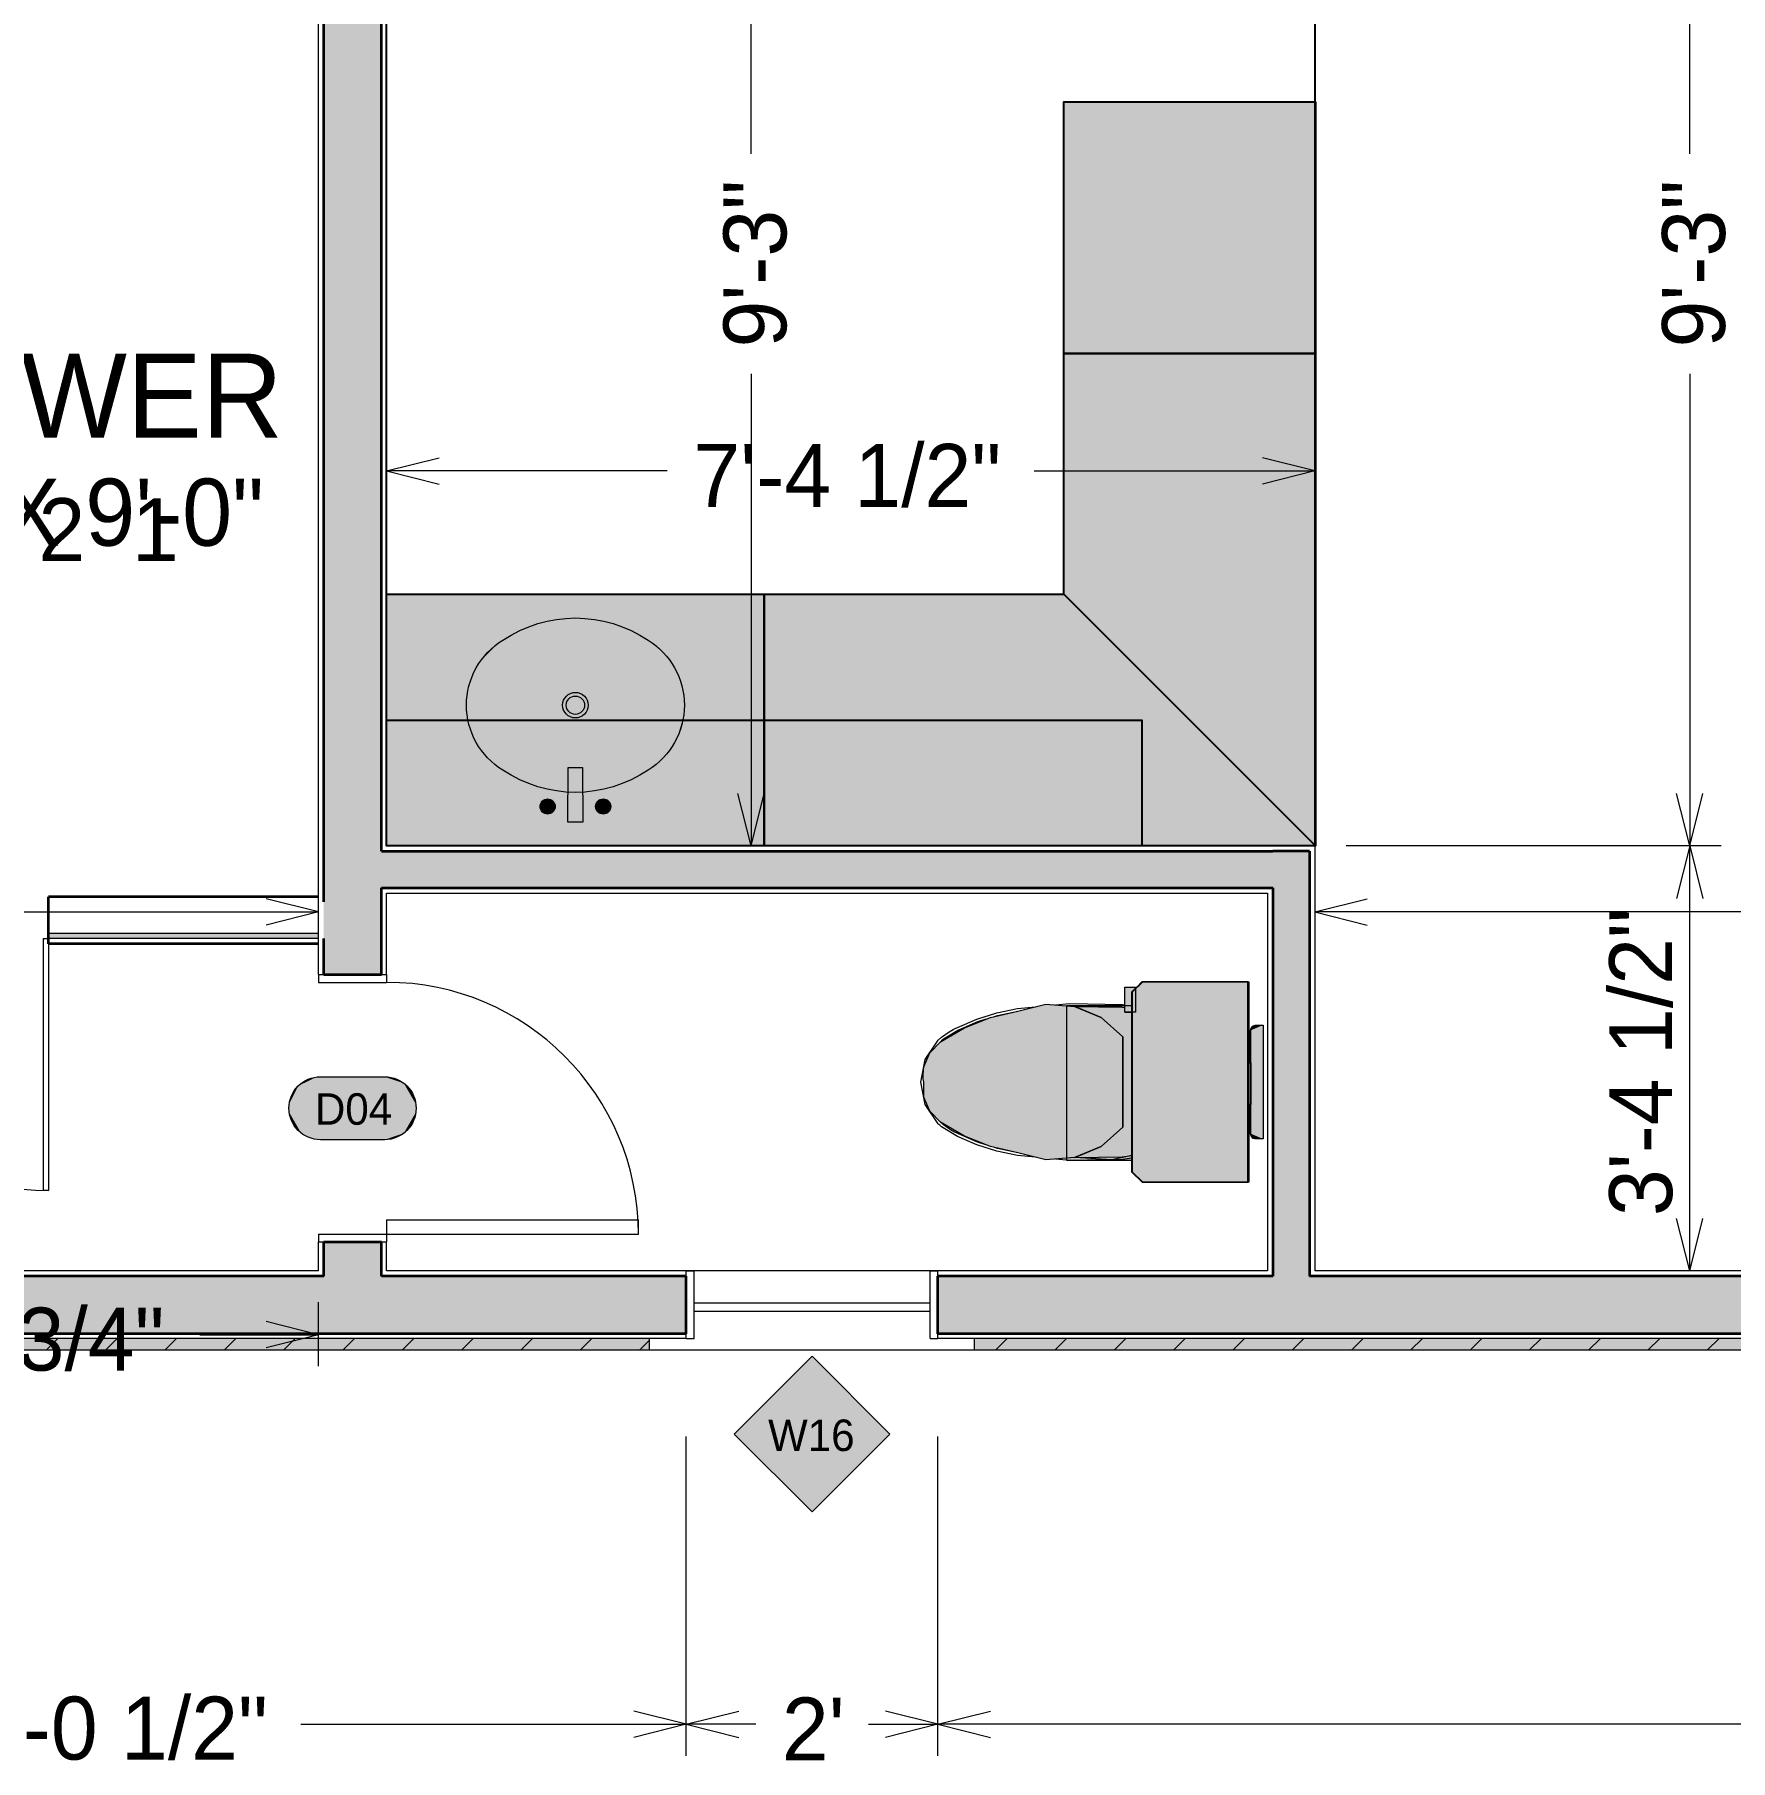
# Model space of a CAD drawing. Header units: inches. Extents: x 0.6 to 35.4, y -22.9 to 0.3.
# Drawn here: x 17.848 to 21.217, y -20.774 to -17.347 of the extents above; entities that cross this region are included whole.
import ezdxf

# ---------------------------------------------------------------- set-up
doc = ezdxf.new("R2010")
doc.units = ezdxf.units.IN
doc.header["$MEASUREMENT"] = 0
doc.layers.add('Layout Box Export Contents', color=7, linetype='Continuous', lineweight=0, true_color=0x000000)

# ---------------------------------------------------------------- blocks, each defined once
blk = doc.blocks.new('Oval (undermount) Sink')
at = {"layer": 'Layout Box Export Contents', "color": 252, "linetype": 'Continuous', "lineweight": 0, "true_color": 0x969696, "transparency": 33554687}
blk.add_lwpolyline([(0.72, 19.46), (0.68, 14.26), (-0.68, 14.26), (-0.72, 19.46)], close=True, dxfattribs=at)
blk.add_lwpolyline([(-6.93, 14.5, -0.30599), (6.93, 14.5, -0.558345), (6.93, 2.12, -0.305976), (-6.93, 2.12, -0.558345)], format="xyb", close=True, dxfattribs=at)
for centre, radius in [((-2.65, 17.97), 0.719), ((2.65, 17.97), 0.719), ((0, 8.31), 1.22), ((0, 8.31), 0.874)]:
    blk.add_circle(centre, radius, dxfattribs=at)
at = {"layer": 'Layout Box Export Contents', "color": 7, "linetype": 'Continuous', "lineweight": 0, "true_color": 0xffffff, "transparency": 33554687}
for points in [[(-2.65, 18.69), (-3.33, 18.22), (-3.37, 17.97), (-3.36, 18.1)], [(-2.65, 18.69), (-3.37, 17.97), (-3.33, 17.73), (-3.36, 17.85)], [(-2.65, 18.69), (-3.2, 18.44), (-3.33, 18.22), (-3.28, 18.33)], [(-2.65, 18.69), (-3.33, 17.73), (-3.2, 17.51), (-3.28, 17.61)], [(-2.65, 18.69), (-3.01, 18.6), (-3.2, 18.44), (-3.12, 18.52)], [(-2.65, 18.69), (-3.2, 17.51), (-3.01, 17.35), (-3.12, 17.42)], [(-2.65, 18.69), (-2.78, 18.68), (-3.01, 18.6), (-2.9, 18.65)], [(-2.65, 18.69), (-3.01, 17.35), (-2.78, 17.26), (-2.9, 17.3)], [(-2.65, 18.69), (-2.78, 17.26), (-2.53, 17.26), (-2.65, 17.25)], [(-2.65, 18.69), (-2.53, 17.26), (-2.29, 17.35), (-2.41, 17.3)], [(-2.65, 18.69), (-2.29, 17.35), (-2.1, 17.51), (-2.19, 17.42)], [(-2.65, 18.69), (-2.1, 17.51), (-1.98, 17.73), (-2.03, 17.61)], [(-2.65, 18.69), (-1.98, 17.73), (-1.93, 17.97), (-1.94, 17.85)], [(-2.65, 18.69), (-1.93, 17.97), (-1.98, 18.22), (-1.94, 18.1)], [(-2.65, 18.69), (-1.98, 18.22), (-2.1, 18.44), (-2.03, 18.33)], [(-2.65, 18.69), (-2.1, 18.44), (-2.29, 18.6), (-2.19, 18.52)], [(-2.65, 18.69), (-2.29, 18.6), (-2.53, 18.68), (-2.41, 18.65)], [(0.72, 19.46), (-0.68, 14.26), (0.72, 19.46), (-0.72, 19.46)], [(0.68, 14.26), (-0.68, 14.26), (0.68, 14.26), (0.72, 19.46)], [(2.65, 18.69), (1.98, 18.22), (1.93, 17.97), (1.94, 18.1)], [(2.65, 18.69), (1.93, 17.97), (1.98, 17.73), (1.94, 17.85)], [(2.65, 18.69), (2.1, 18.44), (1.98, 18.22), (2.03, 18.33)], [(2.65, 18.69), (1.98, 17.73), (2.1, 17.51), (2.03, 17.61)], [(2.65, 18.69), (2.29, 18.6), (2.1, 18.44), (2.19, 18.52)], [(2.65, 18.69), (2.1, 17.51), (2.29, 17.35), (2.19, 17.42)], [(2.65, 18.69), (2.53, 18.68), (2.29, 18.6), (2.41, 18.65)], [(2.65, 18.69), (2.29, 17.35), (2.53, 17.26), (2.41, 17.3)], [(2.65, 18.69), (2.53, 17.26), (2.78, 17.26), (2.65, 17.25)], [(2.65, 18.69), (2.78, 17.26), (3.01, 17.35), (2.9, 17.3)], [(2.65, 18.69), (3.01, 17.35), (3.2, 17.51), (3.11, 17.42)], [(2.65, 18.69), (3.2, 17.51), (3.33, 17.73), (3.28, 17.61)], [(2.65, 18.69), (3.33, 17.73), (3.37, 17.97), (3.36, 17.85)], [(2.65, 18.69), (3.37, 17.97), (3.33, 18.22), (3.36, 18.1)], [(2.65, 18.69), (3.33, 18.22), (3.2, 18.44), (3.28, 18.33)], [(2.65, 18.69), (3.2, 18.44), (3.01, 18.6), (3.11, 18.52)], [(2.65, 18.69), (3.01, 18.6), (2.78, 18.68), (2.9, 18.65)], [(-2.19, 16.42), (-1.79, 16.49), (-2.19, 16.42), (-1.96, 0.16)], [(-1.96, 0.16), (-1.79, 16.49), (-1.96, 0.16), (-1.56, 0.1)], [(-1.56, 0.1), (-1.79, 16.49), (-1.56, 0.1), (-1.38, 16.54)], [(-1.15, 0.05), (-1.56, 0.1), (-1.15, 0.05), (-1.38, 16.54)], [(-1.15, 0.05), (-1.38, 16.54), (-1.15, 0.05), (-0.98, 16.58)], [(-0.75, 0.02), (-1.15, 0.05), (-0.75, 0.02), (-0.98, 16.58)], [(-0.98, 16.58), (-0.57, 16.61), (-0.98, 16.58), (-0.75, 0.02)], [(-0.75, 0.02), (-0.57, 16.61), (-0.75, 0.02), (-0.34, 0)], [(-0.34, 0), (-0.57, 16.61), (-0.34, 0), (-0.16, 16.62)], [(-0.34, 0), (-0.16, 16.62), (-0.34, 0), (0.07, 0)], [(-0.16, 16.62), (0.25, 16.62), (-0.16, 16.62), (0.07, 0)], [(0.07, 0), (0.25, 16.62), (0.07, 0), (0.48, 0.01)], [(0.25, 16.62), (0.66, 16.6), (0.25, 16.62), (0.48, 0.01)], [(0.48, 0.01), (0.66, 16.6), (0.48, 0.01), (0.89, 0.03)], [(0.66, 16.6), (1.06, 16.57), (0.66, 16.6), (0.89, 0.03)], [(0.89, 0.03), (1.06, 16.57), (0.89, 0.03), (1.29, 0.07)], [(1.06, 16.57), (1.47, 16.53), (1.06, 16.57), (1.29, 0.07)], [(1.29, 0.07), (1.47, 16.53), (1.29, 0.07), (1.7, 0.12)], [(1.47, 16.53), (1.88, 16.48), (1.47, 16.53), (1.7, 0.12)], [(1.7, 0.12), (1.88, 16.48), (1.7, 0.12), (2.1, 0.18)], [(1.88, 16.48), (2.28, 16.41), (1.88, 16.48), (2.1, 0.18)], [(-6.53, 1.86), (-6.72, 14.63), (-6.53, 1.86), (-6.38, 14.85)], [(-6.18, 1.65), (-6.53, 1.86), (-6.18, 1.65), (-6.38, 14.85)], [(-6.18, 1.65), (-6.38, 14.85), (-6.18, 1.65), (-6.02, 15.06)], [(-5.82, 1.45), (-6.18, 1.65), (-5.82, 1.45), (-6.02, 15.06)], [(-5.82, 1.45), (-6.02, 15.06), (-5.82, 1.45), (-5.66, 15.25)], [(-5.46, 1.27), (-5.82, 1.45), (-5.46, 1.27), (-5.66, 15.25)], [(-5.46, 1.27), (-5.66, 15.25), (-5.46, 1.27), (-5.3, 15.43)], [(-5.09, 1.09), (-5.46, 1.27), (-5.09, 1.09), (-5.3, 15.43)], [(-5.3, 15.43), (-4.93, 15.6), (-5.3, 15.43), (-5.09, 1.09)], [(-5.09, 1.09), (-4.93, 15.6), (-5.09, 1.09), (-4.71, 0.93)], [(-4.71, 0.93), (-4.93, 15.6), (-4.71, 0.93), (-4.55, 15.75)], [(-4.33, 0.78), (-4.71, 0.93), (-4.33, 0.78), (-4.55, 15.75)], [(-4.33, 0.78), (-4.55, 15.75), (-4.33, 0.78), (-4.16, 15.9)], [(-3.95, 0.65), (-4.33, 0.78), (-3.95, 0.65), (-4.16, 15.9)], [(-4.16, 15.9), (-3.78, 16.03), (-4.16, 15.9), (-3.95, 0.65)], [(-3.95, 0.65), (-3.78, 16.03), (-3.95, 0.65), (-3.56, 0.52)], [(-3.78, 16.03), (-3.39, 16.15), (-3.78, 16.03), (-3.56, 0.52)], [(-3.56, 0.52), (-3.39, 16.15), (-3.56, 0.52), (-3.16, 0.41)], [(-3.16, 0.41), (-3.39, 16.15), (-3.16, 0.41), (-2.99, 16.25)], [(-2.77, 0.31), (-3.16, 0.41), (-2.77, 0.31), (-2.99, 16.25)], [(-2.99, 16.25), (-2.59, 16.34), (-2.99, 16.25), (-2.77, 0.31)], [(-2.77, 0.31), (-2.59, 16.34), (-2.77, 0.31), (-2.37, 0.23)], [(-2.37, 0.23), (-2.59, 16.34), (-2.37, 0.23), (-2.19, 16.42)], [(-1.96, 0.16), (-2.37, 0.23), (-1.96, 0.16), (-2.19, 16.42)], [(2.1, 0.18), (2.28, 16.41), (2.1, 0.18), (2.51, 0.26)], [(2.28, 16.41), (2.68, 16.33), (2.28, 16.41), (2.51, 0.26)], [(2.51, 0.26), (2.68, 16.33), (2.51, 0.26), (2.9, 0.35)], [(2.68, 16.33), (3.08, 16.23), (2.68, 16.33), (2.9, 0.35)], [(2.9, 0.35), (3.08, 16.23), (2.9, 0.35), (3.3, 0.45)], [(3.08, 16.23), (3.47, 16.12), (3.08, 16.23), (3.3, 0.45)], [(3.3, 0.45), (3.47, 16.12), (3.3, 0.45), (3.69, 0.56)], [(3.47, 16.12), (3.86, 16), (3.47, 16.12), (3.69, 0.56)], [(3.69, 0.56), (3.86, 16), (3.69, 0.56), (4.08, 0.69)], [(3.86, 16), (4.25, 15.87), (3.86, 16), (4.08, 0.69)], [(4.08, 0.69), (4.25, 15.87), (4.08, 0.69), (4.46, 0.83)], [(4.25, 15.87), (4.63, 15.72), (4.25, 15.87), (4.46, 0.83)], [(4.46, 0.83), (4.63, 15.72), (4.46, 0.83), (4.84, 0.99)], [(4.63, 15.72), (5.01, 15.56), (4.63, 15.72), (4.84, 0.99)], [(4.84, 0.99), (5.01, 15.56), (4.84, 0.99), (5.22, 1.15)], [(5.01, 15.56), (5.38, 15.39), (5.01, 15.56), (5.22, 1.15)], [(5.22, 1.15), (5.38, 15.39), (5.22, 1.15), (5.58, 1.33)], [(5.38, 15.39), (5.74, 15.21), (5.38, 15.39), (5.58, 1.33)], [(5.58, 1.33), (5.74, 15.21), (5.58, 1.33), (5.95, 1.52)], [(5.74, 15.21), (6.1, 15.01), (5.74, 15.21), (5.95, 1.52)], [(5.95, 1.52), (6.1, 15.01), (5.95, 1.52), (6.3, 1.72)], [(6.1, 15.01), (6.45, 14.81), (6.1, 15.01), (6.3, 1.72)], [(-10.39, 8.26), (-6.93, 14.5), (-10.39, 8.26), (-6.93, 2.12)], [(-6.93, 14.5), (-10.39, 8.26), (-6.93, 14.5), (-8.28, 13.42)], [(-10.39, 8.26), (-9.29, 12.14), (-10.39, 8.26), (-8.28, 13.42)], [(-9.29, 12.14), (-8.56, 13.13), (-9.29, 12.14), (-8.28, 13.42)], [(-6.93, 14.5), (-8.28, 13.42), (-6.93, 14.5), (-7.68, 13.97)], [(-8.28, 13.42), (-7.99, 13.71), (-8.28, 13.42), (-7.68, 13.97)], [(-7.68, 13.97), (-7.35, 14.22), (-7.68, 13.97), (-6.93, 14.5)], [(-6.93, 2.12), (-6.93, 14.5), (-6.93, 2.12), (-6.72, 14.63)], [(-6.53, 1.86), (-6.93, 2.12), (-6.53, 1.86), (-6.72, 14.63)], [(6.3, 1.72), (6.45, 14.81), (6.3, 1.72), (6.65, 1.94)], [(6.45, 14.81), (6.93, 14.5), (6.45, 14.81), (6.65, 1.94)], [(6.65, 1.94), (6.93, 14.5), (6.65, 1.94), (6.93, 2.12)], [(6.93, 2.12), (6.93, 14.5), (6.93, 2.12), (7.31, 2.37)], [(6.97, 14.47), (7.31, 14.25), (6.97, 14.47), (6.93, 14.5)], [(7.31, 2.37), (6.93, 14.5), (7.31, 2.37), (7.95, 13.74)], [(7.31, 14.25), (7.95, 13.74), (7.31, 14.25), (6.93, 14.5)], [(7.64, 14), (7.95, 13.74), (7.64, 14), (7.31, 14.25)], [(10.38, 7.9), (7.31, 2.37), (10.38, 7.9), (7.95, 13.74)], [(8.25, 13.46), (8.53, 13.16), (8.25, 13.46), (7.95, 13.74)], [(7.95, 13.74), (8.53, 13.16), (7.95, 13.74), (10.38, 7.9)], [(-10.29, 9.48), (-9.29, 12.14), (-10.29, 9.48), (-10.39, 8.26)], [(-10.29, 9.48), (-9.69, 11.43), (-10.29, 9.48), (-9.29, 12.14)], [(-9.69, 11.43), (-9.5, 11.79), (-9.69, 11.43), (-9.29, 12.14)], [(-9.07, 12.48), (-8.56, 13.13), (-9.07, 12.48), (-9.29, 12.14)], [(-8.83, 12.81), (-8.56, 13.13), (-8.83, 12.81), (-9.07, 12.48)], [(8.53, 13.16), (8.79, 12.85), (8.53, 13.16), (10.38, 7.9)], [(9.04, 12.52), (10.28, 9.53), (9.04, 12.52), (8.79, 12.85)], [(8.79, 12.85), (10.28, 9.53), (8.79, 12.85), (10.38, 7.9)], [(9.04, 12.52), (9.27, 12.18), (9.04, 12.52), (10.28, 9.53)], [(9.48, 11.83), (10.28, 9.53), (9.48, 11.83), (9.27, 12.18)], [(9.48, 11.83), (9.66, 11.47), (9.48, 11.83), (9.83, 11.1)], [(9.83, 11.1), (9.98, 10.72), (9.83, 11.1), (9.48, 11.83)], [(9.48, 11.83), (9.98, 10.72), (9.48, 11.83), (10.28, 9.53)], [(-10.21, 9.88), (-9.69, 11.43), (-10.21, 9.88), (-10.29, 9.48)], [(-10.21, 9.88), (-10.12, 10.28), (-10.21, 9.88), (-9.69, 11.43)], [(-10.12, 10.28), (-9.85, 11.05), (-10.12, 10.28), (-9.69, 11.43)], [(-9.99, 10.67), (-9.85, 11.05), (-9.99, 10.67), (-10.12, 10.28)], [(10.1, 10.33), (10.28, 9.53), (10.1, 10.33), (9.98, 10.72)], [(10.1, 10.33), (10.2, 9.93), (10.1, 10.33), (10.28, 9.53)], [(-10.39, 8.26), (-10.38, 8.67), (-10.39, 8.26), (-10.29, 9.48)], [(-6.93, 2.12), (-9.24, 4.39), (-6.93, 2.12), (-10.39, 8.26)], [(-9.96, 5.86), (-10.19, 6.64), (-9.96, 5.86), (-10.39, 8.26)], [(-10.37, 7.85), (-10.39, 8.26), (-10.37, 7.85), (-10.28, 7.04)], [(-10.28, 7.04), (-10.39, 8.26), (-10.28, 7.04), (-10.19, 6.64)], [(-9.24, 4.39), (-9.96, 5.86), (-9.24, 4.39), (-10.39, 8.26)], [(-10.35, 9.08), (-10.29, 9.48), (-10.35, 9.08), (-10.38, 8.67)], [(10.28, 9.53), (10.34, 9.13), (10.28, 9.53), (10.38, 8.72)], [(10.38, 7.9), (10.28, 9.53), (10.38, 7.9), (10.38, 8.72)], [(10.38, 8.72), (10.39, 8.31), (10.38, 8.72), (10.38, 7.9)], [(-10.34, 7.44), (-10.37, 7.85), (-10.34, 7.44), (-10.28, 7.04)], [(-9.96, 5.86), (-10.09, 6.25), (-9.96, 5.86), (-10.19, 6.64)], [(10.38, 7.9), (10.34, 7.49), (10.38, 7.9), (7.31, 2.37)], [(9.04, 4.09), (7.31, 2.37), (9.04, 4.09), (10.34, 7.49)], [(10.34, 7.49), (9.27, 4.43), (10.34, 7.49), (9.04, 4.09)], [(10.28, 7.09), (9.27, 4.43), (10.28, 7.09), (10.34, 7.49)], [(9.83, 5.52), (9.27, 4.43), (9.83, 5.52), (10.28, 7.09)], [(10.1, 6.29), (9.83, 5.52), (10.1, 6.29), (10.28, 7.09)], [(10.2, 6.69), (10.1, 6.29), (10.2, 6.69), (10.28, 7.09)], [(-9.64, 5.1), (-9.96, 5.86), (-9.64, 5.1), (-9.24, 4.39)], [(-9.64, 5.1), (-9.81, 5.48), (-9.64, 5.1), (-9.96, 5.86)], [(-9.24, 4.39), (-9.45, 4.74), (-9.24, 4.39), (-9.64, 5.1)], [(9.66, 5.15), (9.27, 4.43), (9.66, 5.15), (9.83, 5.52)], [(9.48, 4.79), (9.27, 4.43), (9.48, 4.79), (9.66, 5.15)], [(10.1, 6.29), (9.98, 5.9), (10.1, 6.29), (9.83, 5.52)], [(-6.93, 2.12), (-9.01, 4.05), (-6.93, 2.12), (-9.24, 4.39)], [(-8.76, 3.73), (-9.01, 4.05), (-8.76, 3.73), (-8.5, 3.42)], [(-8.5, 3.42), (-9.01, 4.05), (-8.5, 3.42), (-6.93, 2.12)], [(-7.91, 2.85), (-8.21, 3.13), (-7.91, 2.85), (-8.5, 3.42)], [(-7.6, 2.59), (-8.5, 3.42), (-7.6, 2.59), (-6.93, 2.12)], [(-7.91, 2.85), (-8.5, 3.42), (-7.91, 2.85), (-7.6, 2.59)], [(8.53, 3.46), (7.31, 2.37), (8.53, 3.46), (9.04, 4.09)], [(8.53, 3.46), (8.25, 3.16), (8.53, 3.46), (7.31, 2.37)], [(9.04, 4.09), (8.79, 3.77), (9.04, 4.09), (8.53, 3.46)], [(-7.27, 2.34), (-7.6, 2.59), (-7.27, 2.34), (-6.93, 2.12)], [(8.25, 3.16), (7.64, 2.62), (8.25, 3.16), (7.31, 2.37)], [(7.95, 2.88), (7.64, 2.62), (7.95, 2.88), (8.25, 3.16)]]:
    blk.add_solid(points, dxfattribs=at)
blk = doc.blocks.new('Elongated Toilet')
at = {"layer": 'Layout Box Export Contents', "color": 252, "linetype": 'Continuous', "lineweight": 0, "true_color": 0x969696, "transparency": 33554687}
for p, q in [((-3.09, 31.22), (-3.09, 31.44)), ((3.41, 31.44), (3.41, 31.22)), ((-9.59, 31.22), (-9.56, 31.18)), ((-3.83, 1.86), (-3.8, 1.83))]:
    blk.add_line(p, q, dxfattribs=at)
blk.add_lwpolyline([(5.43, 32.63), (5.43, 31.96, -0.414214), (4.93, 31.46), (-4.93, 31.46, -0.414214), (-5.43, 31.96), (-5.43, 32.63)], format="xyb", close=True, dxfattribs=at)
for points in [[(-1.84, 31.44), (-4.93, 31.44), (-5.18, 31.51), (-5.37, 31.69), (-5.43, 31.94), (-5.43, 32.63), (5.43, 32.63), (5.43, 31.94), (5.37, 31.69), (5.18, 31.51), (4.93, 31.44), (2.16, 31.44)], [(-2.75, 31.22), (-2.74, 31.26), (-2.63, 31.37), (-2.48, 31.44)], [(-1.84, 31.22), (-1.84, 31.46), (2.16, 31.46), (2.16, 31.22)], [(2.8, 31.44), (2.94, 31.37), (3.06, 31.26), (3.07, 31.22)], [(9.56, 31.18), (-9.56, 31.18), (-9.56, 21.08), (-8.57, 20.15), (8.57, 20.15), (9.56, 21.14), (9.56, 31.18), (9.59, 31.22), (9.59, 21.13), (8.58, 20.12), (-8.58, 20.12), (-9.59, 21.13), (-9.59, 31.22), (9.59, 31.22)], [(-6.65, 20.12), (-6.65, 19.44), (-9.03, 19.46), (-9.03, 20.44), (-8.91, 20.44)], [(-6.65, 19.44), (-6.61, 20.15), (7.27, 20.12), (7.39, 19.22), (7.48, 14.2), (7.35, 12.83)], [(-7.35, 12.83), (-7.48, 14.2), (-7.39, 19.22), (-7.36, 19.44)], [(-7.12, 19.2), (-7.21, 14.68), (-7.12, 19.2), (-7.09, 19.44)], [(7.21, 14.68), (6.14, 17.2), (4.31, 19.26), (-4.31, 19.26), (-6.14, 17.2), (-7.21, 14.68)], [(7.17, 10.94), (7.01, 9.21), (6.59, 7.24), (5.98, 5.33), (5.18, 3.48), (4.28, 1.97), (4.13, 1.8), (4.06, 1.72), (4.02, 1.68), (3.98, 1.64), (2.16, 0.41), (0, 0), (-2.16, 0.41), (-3.98, 1.64), (-4.28, 1.97), (-4.79, 2.69), (-5, 3.08), (-5.09, 3.28), (-5.18, 3.48), (-5.98, 5.33), (-6.59, 7.24), (-7.01, 9.21), (-7.17, 10.94)], [(-6.24, 7.01), (-6.33, 7.31), (-6.74, 9.25)], [(6.74, 9.25), (6.33, 7.31), (6.24, 7.01)], [(-5.98, 6.2), (-5.73, 5.41), (-4.93, 3.59), (-4.08, 2.14), (-3.94, 1.98), (-3.87, 1.91), (-3.83, 1.87), (-3.83, 1.86)], [(5.98, 6.2), (5.73, 5.41), (4.93, 3.59), (4.85, 3.39), (4.77, 3.2), (4.57, 2.83), (4.08, 2.14), (3.83, 1.87)], [(-3.79, 1.83), (-3.8, 1.83), (-3.83, 1.86)], [(3.8, 1.83), (3.79, 1.83), (3.8, 1.83), (3.81, 1.84)]]:
    blk.add_lwpolyline(points, dxfattribs=at)
for points in [[(9.56, 31.26), (9.56, 21.15), (8.56, 20.15), (-8.56, 20.15), (-9.56, 21.15), (-9.56, 31.26)], [(-6.65, 20.45), (-6.65, 19.44), (-9.03, 19.44), (-9.03, 20.45)], [(7.47, 20.16), (7.47, 13.92), (-7.29, 13.92), (-7.29, 20.16)], [(7.12, 19.2), (7, 20.12), (7.41, 18.2), (7.21, 14.68)], [(-2.79, 0.85), (-3.83, 1.86), (-5.17, 4.17), (-6.15, 6.65), (-6.74, 9.25), (-7.42, 11.92), (-7.21, 14.66), (-6.14, 17.2), (-4.31, 19.26), (4.31, 19.26), (6.14, 17.2), (7.21, 14.66), (7.42, 11.92), (6.74, 9.25), (6.15, 6.65), (5.17, 4.17), (3.83, 1.86), (2.79, 0.85), (1.45, 0.29), (0, 0.27), (-0.14, 0.25), (-0.29, 0.23), (-0.58, 0.21), (-1.16, 0.24), (-1.45, 0.29)]]:
    blk.add_lwpolyline(points, close=True, dxfattribs=at)
at = {"layer": 'Layout Box Export Contents', "color": 7, "linetype": 'Continuous', "lineweight": 0, "true_color": 0xffffff, "transparency": 33554687}
for points in [[(-5.43, 32.63), (5.43, 32.63), (-5.43, 32.63), (-4.93, 31.46)], [(-4.93, 31.46), (-5.43, 31.96), (-4.93, 31.46), (-5.43, 32.63)], [(-5.43, 31.92), (-5.43, 31.96), (-5.43, 31.92), (-4.93, 31.46)], [(-5.43, 31.88), (-5.43, 31.92), (-5.43, 31.88), (-5.42, 31.84)], [(-5, 31.46), (-5.43, 31.92), (-5, 31.46), (-4.93, 31.46)], [(-5.42, 31.84), (-5.43, 31.92), (-5.42, 31.84), (-5, 31.46)], [(-5.41, 31.8), (-5.42, 31.84), (-5.41, 31.8), (-5.38, 31.73)], [(-5.38, 31.73), (-5.42, 31.84), (-5.38, 31.73), (-5, 31.46)], [(-5.38, 31.73), (-5.39, 31.77), (-5.38, 31.73), (-5.41, 31.8)], [(-5, 31.46), (-5.11, 31.49), (-5, 31.46), (-5.38, 31.73)], [(-5.31, 31.63), (-5.36, 31.69), (-5.31, 31.63), (-5.38, 31.73)], [(-5.11, 31.49), (-5.31, 31.63), (-5.11, 31.49), (-5.38, 31.73)], [(-5.31, 31.63), (-5.33, 31.66), (-5.31, 31.63), (-5.36, 31.69)], [(-5.11, 31.49), (-5.28, 31.6), (-5.11, 31.49), (-5.31, 31.63)], [(-5.22, 31.55), (-5.28, 31.6), (-5.22, 31.55), (-5.11, 31.49)], [(-5.25, 31.57), (-5.28, 31.6), (-5.25, 31.57), (-5.22, 31.55)], [(-5.19, 31.53), (-5.22, 31.55), (-5.19, 31.53), (-5.11, 31.49)], [(-5.11, 31.49), (-5.15, 31.51), (-5.11, 31.49), (-5.19, 31.53)], [(-5.04, 31.47), (-5.07, 31.48), (-5.04, 31.47), (-5.11, 31.49)], [(-5, 31.46), (-5.04, 31.47), (-5, 31.46), (-5.11, 31.49)], [(-4.96, 31.46), (-5, 31.46), (-4.96, 31.46), (-4.93, 31.46)], [(5.43, 32.63), (4.93, 31.46), (5.43, 32.63), (-4.93, 31.46)], [(5.43, 31.96), (4.93, 31.46), (5.43, 31.96), (5.43, 32.63)], [(5.43, 31.96), (5.07, 31.48), (5.43, 31.96), (4.93, 31.46)], [(5.07, 31.48), (5.03, 31.47), (5.07, 31.48), (4.93, 31.46)], [(5, 31.46), (4.93, 31.46), (5, 31.46), (5.03, 31.47)], [(4.95, 31.46), (4.93, 31.46), (4.95, 31.46), (5, 31.46)], [(5.43, 31.92), (5.07, 31.48), (5.43, 31.92), (5.43, 31.96)], [(5.41, 31.8), (5.07, 31.48), (5.41, 31.8), (5.43, 31.92)], [(5.28, 31.6), (5.07, 31.48), (5.28, 31.6), (5.41, 31.8)], [(5.15, 31.51), (5.07, 31.48), (5.15, 31.51), (5.28, 31.6)], [(5.11, 31.49), (5.07, 31.48), (5.11, 31.49), (5.15, 31.51)], [(5.28, 31.6), (5.25, 31.57), (5.28, 31.6), (5.15, 31.51)], [(5.25, 31.57), (5.22, 31.55), (5.25, 31.57), (5.15, 31.51)], [(5.18, 31.53), (5.15, 31.51), (5.18, 31.53), (5.22, 31.55)], [(5.41, 31.8), (5.38, 31.73), (5.41, 31.8), (5.28, 31.6)], [(5.36, 31.69), (5.28, 31.6), (5.36, 31.69), (5.38, 31.73)], [(5.31, 31.63), (5.28, 31.6), (5.31, 31.63), (5.36, 31.69)], [(5.36, 31.69), (5.33, 31.66), (5.36, 31.69), (5.31, 31.63)], [(5.41, 31.8), (5.39, 31.76), (5.41, 31.8), (5.38, 31.73)], [(5.43, 31.92), (5.42, 31.84), (5.43, 31.92), (5.41, 31.8)], [(5.43, 31.88), (5.42, 31.84), (5.43, 31.88), (5.43, 31.92)], [(9.56, 31.26), (8.56, 20.15), (9.56, 31.26), (-9.56, 31.26)], [(8.56, 20.15), (-8.56, 20.15), (8.56, 20.15), (-9.56, 31.26)], [(-9.56, 31.26), (-8.56, 20.15), (-9.56, 31.26), (-9.56, 21.15)], [(9.56, 21.15), (8.56, 20.15), (9.56, 21.15), (9.56, 31.26)], [(-9.03, 20.45), (-6.65, 20.45), (-9.03, 20.45), (-6.65, 19.44)], [(-6.65, 19.44), (-9.03, 19.44), (-6.65, 19.44), (-9.03, 20.45)], [(7.47, 13.92), (-7.29, 13.92), (7.47, 13.92), (7.47, 20.16)], [(7.47, 20.16), (-7.29, 13.92), (7.47, 20.16), (-7.29, 20.16)], [(-6.14, 17.2), (-4.31, 19.26), (-6.14, 17.2), (4.31, 19.26)], [(-6.14, 17.2), (4.31, 19.26), (-6.14, 17.2), (6.14, 17.2)], [(-6.14, 17.2), (7.21, 14.66), (-6.14, 17.2), (-7.21, 14.66)], [(6.14, 17.2), (7.21, 14.66), (6.14, 17.2), (-6.14, 17.2)], [(-7.21, 14.66), (7.42, 11.92), (-7.21, 14.66), (-7.42, 11.92)], [(7.21, 14.66), (7.42, 11.92), (7.21, 14.66), (-7.21, 14.66)], [(-7.42, 11.92), (7.42, 11.92), (-7.42, 11.92), (-6.74, 9.25)], [(-6.74, 9.25), (7.42, 11.92), (-6.74, 9.25), (6.74, 9.25)], [(-6.15, 6.65), (-6.74, 9.25), (-6.15, 6.65), (6.74, 9.25)], [(-6.15, 6.65), (6.74, 9.25), (-6.15, 6.65), (6.15, 6.65)], [(6.15, 6.65), (5.17, 4.17), (6.15, 6.65), (-6.15, 6.65)], [(-6.15, 6.65), (5.17, 4.17), (-6.15, 6.65), (-5.17, 4.17)], [(5.17, 4.17), (0, 0.27), (5.17, 4.17), (-5.17, 4.17)], [(-5.17, 4.17), (0, 0.27), (-5.17, 4.17), (-3.83, 1.86)], [(3.83, 1.86), (0, 0.27), (3.83, 1.86), (5.17, 4.17)], [(-1.45, 0.29), (-2.79, 0.85), (-1.45, 0.29), (-3.83, 1.86)], [(0, 0.27), (-0.29, 0.23), (0, 0.27), (-3.83, 1.86)], [(-3.83, 1.86), (-0.29, 0.23), (-3.83, 1.86), (-0.58, 0.21)], [(-0.58, 0.21), (-1.16, 0.24), (-0.58, 0.21), (-3.83, 1.86)], [(-3.83, 1.86), (-1.16, 0.24), (-3.83, 1.86), (-1.45, 0.29)], [(1.45, 0.29), (0, 0.27), (1.45, 0.29), (3.83, 1.86)], [(3.83, 1.86), (2.79, 0.85), (3.83, 1.86), (1.45, 0.29)], [(-0.14, 0.25), (-0.29, 0.23), (-0.14, 0.25), (0, 0.27)]]:
    blk.add_solid(points, dxfattribs=at)

msp = doc.modelspace()

# ---------------------------------------------------------------- linework, layer by layer
at = {"layer": 'Layout Box Export Contents', "color": 18, "linetype": 'Continuous', "lineweight": 35, "true_color": 0x000000, "transparency": 33554687}
for p, q in [((18.5366, -18.9685), (18.5366, -16.6351)), ((18.422, -19.0692), (18.422, -16.7914)), ((18.5366, -18.9685), (20.3074, -18.9685)), ((20.3803, -18.9685), (20.3074, -18.9685)), ((20.3803, -18.9685), (20.3803, -19.8122)), ((18.5366, -19.0414), (20.3074, -19.0414)), ((18.5366, -19.2133), (18.5366, -19.0414)), ((20.3074, -19.0414), (20.3074, -19.8122)), ((17.8751, -19.1525), (17.8751, -19.0588)), ((18.4116, -19.0588), (17.8751, -19.0588)), ((18.4116, -19.1525), (17.8751, -19.1525)), ((18.422, -19.2133), (18.422, -19.1421)), ((18.422, -19.2133), (18.5366, -19.2133)), ((18.422, -19.8122), (18.422, -19.7445)), ((18.422, -19.7445), (18.5366, -19.7445)), ((18.5366, -19.8122), (18.5366, -19.7445)), ((18.422, -19.8122), (16.8818, -19.8122)), ((19.1422, -19.8122), (18.5366, -19.8122)), ((19.1422, -19.9268), (19.1422, -19.8122)), ((19.6422, -19.9268), (19.6422, -19.8122)), ((20.3074, -19.8122), (19.6422, -19.8122)), ((24.3074, -19.8122), (20.3803, -19.8122)), ((19.1422, -19.9268), (16.8818, -19.9268)), ((29.1436, -19.9268), (19.6422, -19.9268))]:
    msp.add_line(p, q, dxfattribs=at)
at = {"layer": 'Layout Box Export Contents', "color": 18, "linetype": 'Continuous', "lineweight": 0, "true_color": 0x000000, "transparency": 33554687}
for p, q in [((18.547, -18.9581), (18.547, -16.6456)), ((18.4116, -19.2133), (18.4116, -16.8018)), ((18.547, -18.9581), (20.3907, -18.9581)), ((20.3907, -18.9581), (20.3907, -19.8018)), ((18.547, -19.0518), (20.297, -19.0518)), ((18.547, -19.2133), (18.547, -19.0518)), ((20.297, -19.0518), (20.297, -19.8018)), ((18.4116, -19.2133), (18.547, -19.2133)), ((18.4116, -19.8018), (18.4116, -19.7445)), ((18.4116, -19.7445), (18.547, -19.7445)), ((18.547, -19.8018), (18.547, -19.7445)), ((18.4116, -19.8018), (16.8818, -19.8018)), ((19.1422, -19.8018), (18.547, -19.8018)), ((19.1422, -19.9359), (19.1422, -19.8018)), ((19.6422, -19.9359), (19.6422, -19.8018)), ((20.297, -19.8018), (19.6422, -19.8018)), ((24.297, -19.8018), (20.3907, -19.8018)), ((19.1422, -19.9359), (16.8818, -19.9359)), ((19.0693, -19.9361), (16.9547, -19.9361)), ((19.0693, -19.9596), (19.0693, -19.9359)), ((29.1436, -19.9359), (19.6422, -19.9359)), ((19.7151, -19.9596), (19.7151, -19.9359)), ((29.1436, -19.9361), (19.7151, -19.9361)), ((19.0693, -19.9596), (16.9547, -19.9596)), ((29.1436, -19.9596), (19.7151, -19.9596))]:
    msp.add_line(p, q, dxfattribs=at)
at = {"layer": 'Layout Box Export Contents', "color": 176, "linetype": 'Continuous', "lineweight": 18, "true_color": 0x000080, "transparency": 33554687}
for p, q in [((19.2709, -17.5835), (19.2709, -16.6456)), ((21.1355, -17.5835), (21.1355, -16.6456)), ((19.2709, -18.0202), (19.2709, -18.9581)), ((21.1355, -18.0202), (21.1355, -18.9581)), ((20.3907, -18.1508), (20.3907, -18.8956)), ((18.547, -18.2133), (18.6511, -18.1872)), ((20.3907, -18.2133), (20.2866, -18.1872)), ((18.547, -18.2133), (18.6511, -18.2393)), ((19.1042, -18.2133), (18.547, -18.2133)), ((19.8334, -18.2133), (20.3907, -18.2133)), ((20.3907, -18.2133), (20.2866, -18.2393)), ((19.2709, -18.9581), (19.2449, -18.8539)), ((19.2709, -18.9581), (19.297, -18.8539)), ((21.1355, -18.9581), (21.1095, -18.8539)), ((21.1355, -18.9581), (21.1616, -18.8539)), ((21.198, -18.9581), (20.4532, -18.9581)), ((21.1355, -18.9581), (21.1095, -19.0622)), ((21.1355, -18.9581), (21.1616, -19.0622)), ((21.1355, -19.8018), (21.1355, -18.9581)), ((16.4081, -19.089), (18.4116, -19.089)), ((18.4116, -19.089), (18.3074, -19.063)), ((18.4116, -19.089), (18.3074, -19.1151)), ((20.3907, -19.089), (20.4949, -19.063)), ((20.3907, -19.089), (20.4949, -19.1151)), ((21.9374, -19.089), (20.3907, -19.089)), ((21.1355, -19.8018), (21.1095, -19.6976)), ((21.1355, -19.8018), (21.1616, -19.6976)), ((18.4116, -19.9911), (18.4116, -19.8643)), ((18.4116, -19.9286), (18.3074, -19.9025)), ((18.1762, -19.9286), (18.4116, -19.9286)), ((18.4116, -19.9286), (18.3074, -19.9546)), ((19.1422, -20.7648), (19.1422, -20.1307)), ((19.6422, -20.7648), (19.6422, -20.1307)), ((18.3766, -20.7023), (19.1422, -20.7023)), ((19.1422, -20.7023), (19.0381, -20.6763)), ((19.1422, -20.7023), (19.0381, -20.7283)), ((19.1422, -20.7023), (19.2464, -20.6763)), ((19.1422, -20.7023), (19.2464, -20.7283)), ((19.2801, -20.7023), (19.1422, -20.7023)), ((19.5043, -20.7023), (19.6422, -20.7023)), ((19.6422, -20.7023), (19.5381, -20.6763)), ((19.6422, -20.7023), (19.5381, -20.7283)), ((19.6422, -20.7023), (19.7464, -20.6763)), ((19.6422, -20.7023), (19.7464, -20.7283)), ((24.5376, -20.7023), (19.6422, -20.7023))]:
    msp.add_line(p, q, dxfattribs=at)
at = {"layer": 'Layout Box Export Contents', "color": 49, "linetype": 'Continuous', "lineweight": 25, "true_color": 0x474747, "transparency": 33554687}
for p, q in [((19.8922, -17.4803), (20.3922, -17.4803)), ((19.8922, -17.9803), (19.8922, -17.4803)), ((20.3922, -17.4803), (20.3922, -17.9803)), ((19.8922, -18.4581), (19.8922, -17.9803)), ((20.3922, -17.9803), (20.3922, -18.9581)), ((18.547, -18.4581), (19.297, -18.4581)), ((19.297, -18.4581), (19.8922, -18.4581)), ((20.3922, -18.9581), (20.3907, -18.9581))]:
    msp.add_line(p, q, dxfattribs=at)
at = {"layer": 'Layout Box Export Contents', "color": 8, "linetype": 'Continuous', "lineweight": 25, "true_color": 0x808080, "transparency": 33554687}
for p, q in [((18.547, -18.7081), (19.297, -18.7081)), ((19.297, -18.7081), (20.047, -18.7081)), ((20.047, -18.7081), (20.047, -18.9581))]:
    msp.add_line(p, q, dxfattribs=at)
at = {"layer": 'Layout Box Export Contents', "color": 251, "linetype": 'Continuous', "lineweight": 18, "true_color": 0x4b4b4b, "transparency": 33554687}
for p, q in [((17.8647, -19.1421), (17.8647, -19.6421)), ((17.8647, -19.1421), (17.8751, -19.1421)), ((17.8751, -19.1421), (17.8751, -19.6421)), ((18.4116, -19.2133), (18.4116, -19.2289)), ((18.4116, -19.2133), (18.547, -19.2133)), ((18.4116, -19.2289), (18.547, -19.2289)), ((18.547, -19.2133), (18.547, -19.2289)), ((17.8751, -19.6421), (17.8647, -19.6421)), ((18.547, -19.7003), (19.047, -19.7003)), ((18.547, -19.7003), (18.547, -19.7289)), ((19.047, -19.7289), (19.047, -19.7003)), ((18.4116, -19.7289), (18.4116, -19.7445)), ((18.4116, -19.7289), (18.547, -19.7289)), ((18.547, -19.7289), (18.547, -19.7445)), ((18.547, -19.7289), (19.047, -19.7289)), ((18.4116, -19.7445), (18.547, -19.7445)), ((19.6422, -19.8018), (19.1422, -19.8018)), ((19.1422, -19.8018), (19.1579, -19.8018)), ((19.1422, -19.9359), (19.1422, -19.8018)), ((19.1579, -19.9359), (19.1579, -19.8018)), ((19.6266, -19.8018), (19.6422, -19.8018)), ((19.6266, -19.9359), (19.6266, -19.8018)), ((19.6422, -19.9359), (19.6422, -19.8018)), ((19.1579, -19.8651), (19.6266, -19.8651)), ((19.1579, -19.8818), (19.6266, -19.8818)), ((19.1422, -19.9359), (19.1579, -19.9359)), ((19.6266, -19.9359), (19.6422, -19.9359)), ((19.7151, -19.9596), (19.0693, -19.9596))]:
    msp.add_line(p, q, dxfattribs=at)
at = {"layer": 'Layout Box Export Contents', "color": 18, "linetype": 'Continuous', "lineweight": 18, "true_color": 0x000000, "transparency": 33554687}
for p, q in [((17.8751, -19.1421), (17.8751, -19.1317)), ((18.4116, -19.1317), (17.8751, -19.1317)), ((18.4116, -19.1421), (17.8751, -19.1421))]:
    msp.add_line(p, q, dxfattribs=at)
at = {"layer": 'Layout Box Export Contents', "color": 1, "linetype": 'Continuous', "lineweight": 0, "true_color": 0xff0000, "transparency": 33554687}
for p, q in [((17.8706, -19.9596), (17.8941, -19.9361)), ((17.9885, -19.9596), (18.0119, -19.9361)), ((18.1063, -19.9596), (18.1298, -19.9361)), ((18.2242, -19.9596), (18.2476, -19.9361)), ((18.342, -19.9596), (18.3655, -19.9361)), ((18.4599, -19.9596), (18.4833, -19.9361)), ((18.5777, -19.9596), (18.6012, -19.9361)), ((18.6956, -19.9596), (18.719, -19.9361)), ((18.8134, -19.9596), (18.8369, -19.9361)), ((18.9313, -19.9596), (18.9547, -19.9361)), ((19.0492, -19.9596), (19.0693, -19.9394)), ((19.7563, -19.9596), (19.7797, -19.9361)), ((19.8741, -19.9596), (19.8975, -19.9361)), ((19.992, -19.9596), (20.0154, -19.9361)), ((20.1098, -19.9596), (20.1332, -19.9361)), ((20.2277, -19.9596), (20.2511, -19.9361)), ((20.3455, -19.9596), (20.369, -19.9361)), ((20.4634, -19.9596), (20.4868, -19.9361)), ((20.5812, -19.9596), (20.6047, -19.9361)), ((20.6991, -19.9596), (20.7225, -19.9361)), ((20.8169, -19.9596), (20.8404, -19.9361)), ((20.9348, -19.9596), (20.9582, -19.9361)), ((21.0526, -19.9596), (21.0761, -19.9361)), ((21.1705, -19.9596), (21.1939, -19.9361))]:
    msp.add_line(p, q, dxfattribs=at)
at = {"layer": 'Layout Box Export Contents', "color": 18, "linetype": 'Continuous', "lineweight": 25, "true_color": 0x000000, "transparency": 33554687}
msp.add_lwpolyline([(20.3907, -16.6456), (20.3907, -18.9581), (18.547, -18.9581), (18.547, -16.6456)], close=True, dxfattribs=at)
at = {"layer": 'Layout Box Export Contents', "color": 49, "linetype": 'Continuous', "lineweight": 25, "true_color": 0x474747, "transparency": 33554687}
for points in [[(20.3922, -17.4803), (20.3922, -17.9803), (19.8922, -17.9803), (19.8922, -17.4803)], [(20.3922, -17.9803), (20.3922, -18.9581), (19.8922, -18.4581), (19.8922, -17.9803)], [(19.297, -18.9581), (18.547, -18.9581), (18.547, -18.4581), (19.297, -18.4581)], [(20.3922, -18.9581), (19.297, -18.9581), (19.297, -18.4581), (19.8922, -18.4581)]]:
    msp.add_lwpolyline(points, close=True, dxfattribs=at)
at = {"layer": 'Layout Box Export Contents', "color": 8, "linetype": 'Continuous', "lineweight": 25, "true_color": 0x808080, "transparency": 33554687}
for points in [[(19.297, -18.9581), (18.547, -18.9581), (18.547, -18.7081), (19.297, -18.7081)], [(20.047, -18.9581), (19.297, -18.9581), (19.297, -18.7081), (20.047, -18.7081)]]:
    msp.add_lwpolyline(points, close=True, dxfattribs=at)
at = {"layer": 'Layout Box Export Contents', "color": 156, "linetype": 'Continuous', "lineweight": 18, "true_color": 0x004080, "transparency": 33554687}
msp.add_lwpolyline([(18.5431, -19.4164, -1), (18.5431, -19.5414), (18.4154, -19.5414, -1), (18.4154, -19.4164)], format="xyb", close=True, dxfattribs=at)
msp.add_lwpolyline([(18.5431, -19.4164, -1), (18.5431, -19.5414), (18.4154, -19.5414, -1), (18.4154, -19.4164)], format="xyb", close=True, dxfattribs=at)
at = {"layer": 'Layout Box Export Contents', "color": 156, "linetype": 'Continuous', "lineweight": 9, "true_color": 0x004080, "transparency": 33554687}
msp.add_lwpolyline([(19.3922, -20.2807), (19.2376, -20.1261), (19.3922, -19.9715), (19.5468, -20.1261)], close=True, dxfattribs=at)
msp.add_lwpolyline([(19.3922, -20.2807), (19.2376, -20.1261), (19.3922, -19.9715), (19.5468, -20.1261)], close=True, dxfattribs=at)
at = {"layer": 'Layout Box Export Contents', "color": 251, "linetype": 'Continuous', "lineweight": 18, "true_color": 0x4b4b4b, "transparency": 33554687}
for centre, start, end in [((17.8751, -19.1421), 180, 270), ((18.547, -19.7289), 0, 90)]:
    msp.add_arc(centre, 0.5, start, end, dxfattribs=at)
at = {"layer": 'Layout Box Export Contents', "color": 253, "linetype": 'Continuous', "lineweight": 35, "true_color": 0x9d9d9d, "transparency": 33554687}
for points in [[(18.422, -19.2133), (18.422, -16.6351), (18.5366, -19.2133), (18.5366, -16.6351)], [(18.422, -19.8122), (18.422, -19.7445), (18.5366, -19.8122), (18.5366, -19.7445)], [(19.1422, -19.9268), (16.8818, -19.9268), (19.1422, -19.8122), (16.8818, -19.8122)], [(29.1436, -19.9268), (19.6422, -19.9268), (29.1436, -19.8122), (19.6422, -19.8122)]]:
    msp.add_solid(points, dxfattribs=at)
at = {"layer": 'Layout Box Export Contents', "color": 254, "linetype": 'Continuous', "lineweight": 25, "true_color": 0xe9e3e2, "transparency": 33554623}
for points in [[(20.3922, -17.9803), (19.8922, -17.9803), (20.3922, -17.9803), (20.3922, -17.4803)], [(20.3922, -17.4803), (19.8922, -17.9803), (20.3922, -17.4803), (19.8922, -17.4803)], [(20.3922, -18.9581), (19.8922, -18.4581), (20.3922, -18.9581), (20.3922, -17.9803)], [(20.3922, -17.9803), (19.8922, -18.4581), (20.3922, -17.9803), (19.8922, -17.9803)], [(19.297, -18.4581), (19.297, -18.9581), (19.297, -18.4581), (18.547, -18.9581)], [(19.297, -18.4581), (18.547, -18.9581), (19.297, -18.4581), (18.547, -18.4581)], [(19.8922, -18.4581), (20.3922, -18.9581), (19.8922, -18.4581), (19.297, -18.9581)], [(19.8922, -18.4581), (19.297, -18.9581), (19.8922, -18.4581), (19.297, -18.4581)]]:
    msp.add_solid(points, dxfattribs=at)
at = {"layer": 'Layout Box Export Contents', "color": 7, "linetype": 'Continuous', "lineweight": 25, "true_color": 0xffffff, "transparency": 33554687}
for points in [[(18.547, -18.9581), (18.547, -18.7081), (18.547, -18.9581), (19.297, -18.9581)], [(19.297, -18.9581), (18.547, -18.7081), (19.297, -18.9581), (19.297, -18.7081)], [(20.047, -18.7081), (20.047, -18.9581), (20.047, -18.7081), (19.297, -18.9581)], [(20.047, -18.7081), (19.297, -18.9581), (20.047, -18.7081), (19.297, -18.7081)]]:
    msp.add_solid(points, dxfattribs=at)
at = {"layer": 'Layout Box Export Contents', "color": 254, "linetype": 'Continuous', "lineweight": 35, "true_color": 0xe3e3e3, "transparency": 33554687}
for points in [[(18.5366, -18.9685), (20.3074, -18.9685), (18.5366, -19.0414), (20.3074, -19.0414)], [(20.3803, -18.9685), (20.3803, -19.8122), (20.3074, -18.9685), (20.3074, -19.8122)]]:
    msp.add_solid(points, dxfattribs=at)
at = {"layer": 'Layout Box Export Contents', "color": 131, "linetype": 'Continuous', "lineweight": 35, "true_color": 0xaeffff, "transparency": 33554687}
msp.add_solid([(18.4116, -19.1421), (17.8751, -19.1421), (18.4116, -19.1317), (17.8751, -19.1317)], dxfattribs=at)
at = {"layer": 'Layout Box Export Contents', "color": 7, "linetype": 'Continuous', "lineweight": 18, "true_color": 0xffffff, "transparency": 33554687}
for points in [[(18.3576, -19.455), (18.3712, -19.4347), (18.3576, -19.455), (18.3534, -19.4707)], [(18.3534, -19.4707), (18.3712, -19.4347), (18.3534, -19.4707), (18.3773, -19.5285)], [(18.3612, -19.4476), (18.3712, -19.4347), (18.3612, -19.4476), (18.3576, -19.455)], [(18.3658, -19.4408), (18.3712, -19.4347), (18.3658, -19.4408), (18.3612, -19.4476)], [(18.3773, -19.5285), (18.3712, -19.4347), (18.3773, -19.5285), (18.4154, -19.4164)], [(18.4154, -19.4164), (18.3712, -19.4347), (18.4154, -19.4164), (18.4072, -19.4169)], [(18.3712, -19.4347), (18.3773, -19.4293), (18.3712, -19.4347), (18.4072, -19.4169)], [(18.3992, -19.5393), (18.3773, -19.5285), (18.3992, -19.5393), (18.4154, -19.4164)], [(18.3773, -19.4293), (18.3992, -19.4185), (18.3773, -19.4293), (18.4072, -19.4169)], [(18.3915, -19.4212), (18.3992, -19.4185), (18.3915, -19.4212), (18.3773, -19.4293)], [(18.3773, -19.4293), (18.3841, -19.4248), (18.3773, -19.4293), (18.3915, -19.4212)], [(18.4154, -19.4164), (18.4154, -19.5414), (18.4154, -19.4164), (18.3992, -19.5393)], [(18.5431, -19.4164), (18.5431, -19.5414), (18.5431, -19.4164), (18.4154, -19.5414)], [(18.4154, -19.4164), (18.5431, -19.4164), (18.4154, -19.4164), (18.4154, -19.5414)], [(18.5593, -19.4185), (18.5744, -19.4248), (18.5593, -19.4185), (18.5431, -19.4164)], [(18.5431, -19.4164), (18.5744, -19.4248), (18.5431, -19.4164), (18.5812, -19.4293)], [(18.5431, -19.4164), (18.5812, -19.4293), (18.5431, -19.4164), (18.6051, -19.4871)], [(18.6051, -19.4871), (18.5812, -19.5285), (18.6051, -19.4871), (18.5431, -19.4164)], [(18.5513, -19.4169), (18.5593, -19.4185), (18.5513, -19.4169), (18.5431, -19.4164)], [(18.5812, -19.5285), (18.5431, -19.5414), (18.5812, -19.5285), (18.5431, -19.4164)], [(18.5671, -19.4212), (18.5744, -19.4248), (18.5671, -19.4212), (18.5593, -19.4185)], [(18.5873, -19.4347), (18.6051, -19.4707), (18.5873, -19.4347), (18.5812, -19.4293)], [(18.5812, -19.4293), (18.6051, -19.4707), (18.5812, -19.4293), (18.6051, -19.4871)], [(18.5927, -19.4408), (18.5973, -19.4476), (18.5927, -19.4408), (18.5873, -19.4347)], [(18.5873, -19.4347), (18.5973, -19.4476), (18.5873, -19.4347), (18.6009, -19.455)], [(18.6009, -19.455), (18.6051, -19.4707), (18.6009, -19.455), (18.5873, -19.4347)], [(18.3534, -19.4707), (18.355, -19.4627), (18.3534, -19.4707), (18.3576, -19.455)], [(18.6009, -19.455), (18.6035, -19.4627), (18.6009, -19.455), (18.6051, -19.4707)], [(18.3534, -19.4871), (18.3529, -19.4789), (18.3534, -19.4871), (18.3534, -19.4707)], [(18.3773, -19.5285), (18.3534, -19.4871), (18.3773, -19.5285), (18.3534, -19.4707)], [(18.3712, -19.5231), (18.3534, -19.4871), (18.3712, -19.5231), (18.3773, -19.5285)], [(18.3576, -19.5028), (18.3534, -19.4871), (18.3576, -19.5028), (18.3712, -19.5231)], [(18.3576, -19.5028), (18.355, -19.4951), (18.3576, -19.5028), (18.3534, -19.4871)], [(18.3712, -19.5231), (18.3612, -19.5101), (18.3712, -19.5231), (18.3576, -19.5028)], [(18.5873, -19.5231), (18.5812, -19.5285), (18.5873, -19.5231), (18.6051, -19.4871)], [(18.6051, -19.4871), (18.6009, -19.5028), (18.6051, -19.4871), (18.5873, -19.5231)], [(18.5973, -19.5101), (18.5873, -19.5231), (18.5973, -19.5101), (18.6009, -19.5028)], [(18.6051, -19.4871), (18.6035, -19.4951), (18.6051, -19.4871), (18.6009, -19.5028)], [(18.6051, -19.4707), (18.6056, -19.4789), (18.6051, -19.4707), (18.6051, -19.4871)], [(18.3658, -19.5169), (18.3612, -19.5101), (18.3658, -19.5169), (18.3712, -19.5231)], [(18.3915, -19.5366), (18.3773, -19.5285), (18.3915, -19.5366), (18.3992, -19.5393)], [(18.3841, -19.533), (18.3773, -19.5285), (18.3841, -19.533), (18.3915, -19.5366)], [(18.5513, -19.5409), (18.5431, -19.5414), (18.5513, -19.5409), (18.5812, -19.5285)], [(18.5812, -19.5285), (18.5593, -19.5393), (18.5812, -19.5285), (18.5513, -19.5409)], [(18.5671, -19.5366), (18.5593, -19.5393), (18.5671, -19.5366), (18.5812, -19.5285)], [(18.5812, -19.5285), (18.5744, -19.533), (18.5812, -19.5285), (18.5671, -19.5366)], [(18.5927, -19.5169), (18.5873, -19.5231), (18.5927, -19.5169), (18.5973, -19.5101)], [(18.4154, -19.5414), (18.4072, -19.5409), (18.4154, -19.5414), (18.3992, -19.5393)]]:
    msp.add_solid(points, dxfattribs=at)
at = {"layer": 'Layout Box Export Contents', "color": 7, "linetype": 'Continuous', "lineweight": 35, "true_color": 0xffffff, "transparency": 33554687}
for points in [[(19.0693, -19.9596), (16.9547, -19.9596), (19.0693, -19.9361), (16.9547, -19.9361)], [(29.1436, -19.9596), (19.7151, -19.9596), (29.1436, -19.9361), (19.7151, -19.9361)]]:
    msp.add_solid(points, dxfattribs=at)
at = {"layer": 'Layout Box Export Contents', "color": 7, "linetype": 'Continuous', "lineweight": 9, "true_color": 0xffffff, "transparency": 33554687}
for points in [[(19.2376, -20.1261), (19.3922, -19.9715), (19.2376, -20.1261), (19.3922, -20.2807)], [(19.3922, -20.2807), (19.3922, -19.9715), (19.3922, -20.2807), (19.5468, -20.1261)]]:
    msp.add_solid(points, dxfattribs=at)

# ---------------------------------------------------------------- block references
at = {"layer": 'Layout Box Export Contents', "linetype": 'Continuous', "lineweight": 18, "transparency": 33554687, "xscale": 0.02083333333333333, "yscale": 0.02083333333333333}
for name, p, rotation in [('Oval (undermount) Sink', (18.922, -18.5053), 179.9999999999999), ('Elongated Toilet', (19.6083, -19.4268), 269.9999999999998)]:
    msp.add_blockref(name, p, dxfattribs=dict(at, rotation=rotation))

# ---------------------------------------------------------------- texts
at = {"layer": 'Layout Box Export Contents', "color": 176, "linetype": 'Continuous', "lineweight": 18, "true_color": 0x000080, "transparency": 33554687, "char_height": 0.125, "attachment_point": 7, "rotation": 90}
for s, insert, width in [('\\fChief Blueprint|b0|i0|c0|p0;9\'-3"', (19.3428, -17.9681), 0.38625), ('\\fChief Blueprint|b0|i0|c0|p0;9\'-3"', (21.2074, -17.9681), 0.38625), ('\\fChief Blueprint|b0|i0|c0|p0;3\'-4 1/2"', (21.1024, -19.6931), 0.67875)]:
    msp.add_mtext(s, dxfattribs=dict(at, insert=insert, width=width))
at = {"layer": 'Layout Box Export Contents', "color": 252, "linetype": 'Continuous', "lineweight": 18, "true_color": 0x969696, "transparency": 33554687, "attachment_point": 8}
for s, insert, char_height, width in [('\\fChief Blueprint|b0|i0|c0|p0;SHOWER\\P', (17.8393, -18.1494), 0.166667, 1.048333), ('\\fChief Blueprint|b0|i0|c0|p0;4\'-6" X 9\'-0"\\P', (17.8393, -18.3637), 0.133333, 0.972)]:
    msp.add_mtext(s, dxfattribs=dict(at, insert=insert, char_height=char_height, width=width))
at = {"layer": 'Layout Box Export Contents', "color": 176, "linetype": 'Continuous', "lineweight": 18, "true_color": 0x000080, "transparency": 33554687, "char_height": 0.125, "attachment_point": 7}
for s, insert, width in [('\\fChief Blueprint|b0|i0|c0|p0;7\'-4 1/2"', (19.1563, -18.2864), 0.67875), ('\\fChief Blueprint|b0|i0|c0|p0;4\'-9 3/4"', (17.4941, -20.0017), 0.67875), ('\\fChief Blueprint|b0|i0|c0|p0;9\'-0 1/2"', (17.6995, -20.7742), 0.67875), ("\\fChief Blueprint|b0|i0|c0|p0;2'", (19.3322, -20.7742), 0.13875)]:
    msp.add_mtext(s, dxfattribs=dict(at, insert=insert, width=width))
at = {"layer": 'Layout Box Export Contents', "color": 156, "linetype": 'Continuous', "lineweight": 9, "true_color": 0x004080, "transparency": 33554687}
for s, insert, char_height, width, attachment_point in [('{\\fChief Blueprint|b0|i0|p34;\\C156;\\H0.175562;\\H0.712x;3  2  2  1}', (17.8089, -18.2674), 0.125, 0.75, 2), ('\\fChief Blueprint|b0|i0|c0|p0;W16', (19.3047, -20.1605), 0.0625, 0.218125, 7)]:
    msp.add_mtext(s, dxfattribs=dict(at, insert=insert, char_height=char_height, width=width, attachment_point=attachment_point))
at = {"layer": 'Layout Box Export Contents', "color": 156, "linetype": 'Continuous', "lineweight": 18, "true_color": 0x004080, "transparency": 33554687, "insert": (18.4046, -19.5126), "char_height": 0.0625, "width": 0.199375, "attachment_point": 7}
msp.add_mtext('\\fChief Blueprint|b0|i0|c0|p0;D04', dxfattribs=at)

doc.saveas('drawing.dxf')
